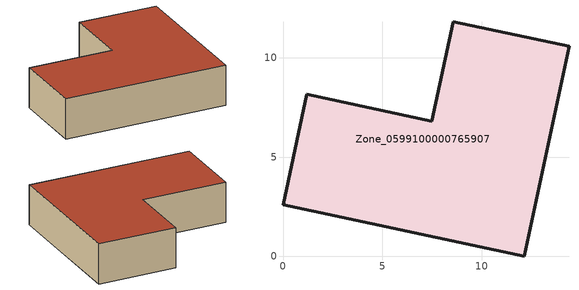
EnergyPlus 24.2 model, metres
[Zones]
Zone_0599100000765907
 floor ground (C_G): 12.14,0 0,2.6 1.19,8.16 7.5,6.81 8.57,11.82 14.4,10.57 z0
 wall outside (C_F): 8.57,11.82 7.5,6.81 1.19,8.16 0,2.6 12.14,0 14.4,10.57 8.57,11.82 z0:3.07
 roof outside (C_R): 12.14,0 14.4,10.57 8.57,11.82 7.5,6.81 1.19,8.16 0,2.6 z3.07
[BUILDING]
Pand.0599100000765907: North Axis=0; Terrain=City; Loads Convergence Tolerance Value=0.04; Temperature Convergence Tolerance Value=0.4; Solar Distribution=FullExterior; Maximum Number of Warmup Days=25; Minimum Number of Warmup Days=1
[Site:Location]
Rotterdam.The.Hague.AP_ZH_NLD Design_Conditions: Latitude=51.96; Longitude=4.45; Time Zone=1; Elevation=-4.5
[SITE:GROUNDTEMPERATURE:BUILDINGSURFACE]
18, 18, 18, 18, 18, 18, 18, 18, 18, 18, 18, 18
[MATERIAL] Thermal Absorptance=0.9; Solar Absorptance=0.7; Visible Absorptance=0.7
Name | Roughness | Thickness | Conductivity | Density | Specific Heat
G.TI.1975-1991 | MediumSmooth | 0.15 | 0.288461 | 540 | 1210
F.TI.1975-1991 | Rough | 0.3 | 0.230769 | 1920 | 840
R.TI.1975-1991 | MediumRough | 0.2 | 0.153846 | 1500 | 1000
[CONSTRUCTION]
C_G: G.TI.1975-1991
C_F: F.TI.1975-1991
C_R: R.TI.1975-1991
[ZONE]
Zone_0599100000765907: Type=1; Multiplier=1; Ceiling Height=Autocalculate; Volume=Autocalculate; Floor Area=autocalculate; Part of Total Floor Area=Yes
[ZONEINFILTRATION:DESIGNFLOWRATE]
Infil_Zone_0599100000765907: Zone or ZoneList or Space or SpaceList=Zone_0599100000765907; Schedule=AlwaysOn; Design Flow Rate Calculation Method=Flow/Area; Flow Rate per Floor Area=0.003; Constant Term Coefficient=1; Temperature Term Coefficient=0; Velocity Term Coefficient=0; Velocity Squared Term Coefficient=0
[HVACTEMPLATE:ZONE:IDEALLOADSAIRSYSTEM]
Zone_0599100000765907: Maximum Heating Supply Air Temperature=50; Minimum Cooling Supply Air Temperature=13; Maximum Heating Supply Air Humidity Ratio=0.0156; Minimum Cooling Supply Air Humidity Ratio=0.0077; Heating Limit=NoLimit; Cooling Limit=NoLimit; Dehumidification Control Type=ConstantSensibleHeatRatio; Cooling Sensible Heat Ratio=0.7; Dehumidification Setpoint=60; Humidification Control Type=None; Humidification Setpoint=30; Outdoor Air Method=None; Outdoor Air Flow Rate per Person=0.00944; Outdoor Air Flow Rate per Zone Floor Area=0; Outdoor Air Flow Rate per Zone=0; Demand Controlled Ventilation Type=None; Outdoor Air Economizer Type=NoEconomizer; Heat Recovery Type=None; Sensible Heat Recovery Effectiveness=0.7; Latent Heat Recovery Effectiveness=0.65
[ZONECONTROL:THERMOSTAT]
ThermostatControl_Zone_0599100000765907: Zone or ZoneList=Zone_0599100000765907; Control Type Schedule=DualSetpointControlType; Control 1=Thermostat_Zone_0599100000765907; Temperature Difference Between Cutout And Setpoint=0
[THERMOSTATSETPOINT:DUALSETPOINT]
Thermostat_Zone_0599100000765907: Heating Setpoint Temperature Schedule=HeatingSetpoint_Zone_0599100000765907; Cooling Setpoint Temperature Schedule=CoolingSetpoint_Zone_0599100000765907
[SCHEDULE:COMPACT]
HeatingSetpoint_Zone_0599100000765907: Through: 12/31, For: AllDays, Until: 24:00, 21
CoolingSetpoint_Zone_0599100000765907: Through: 12/31, For: AllDays, Until: 24:00, 24
DualSetpointControlType: Through: 12/31, For: AllDays, Until: 24:00, 4
AlwaysOn: Through: 12/31, For: AllDays, Until: 24:00, 1
